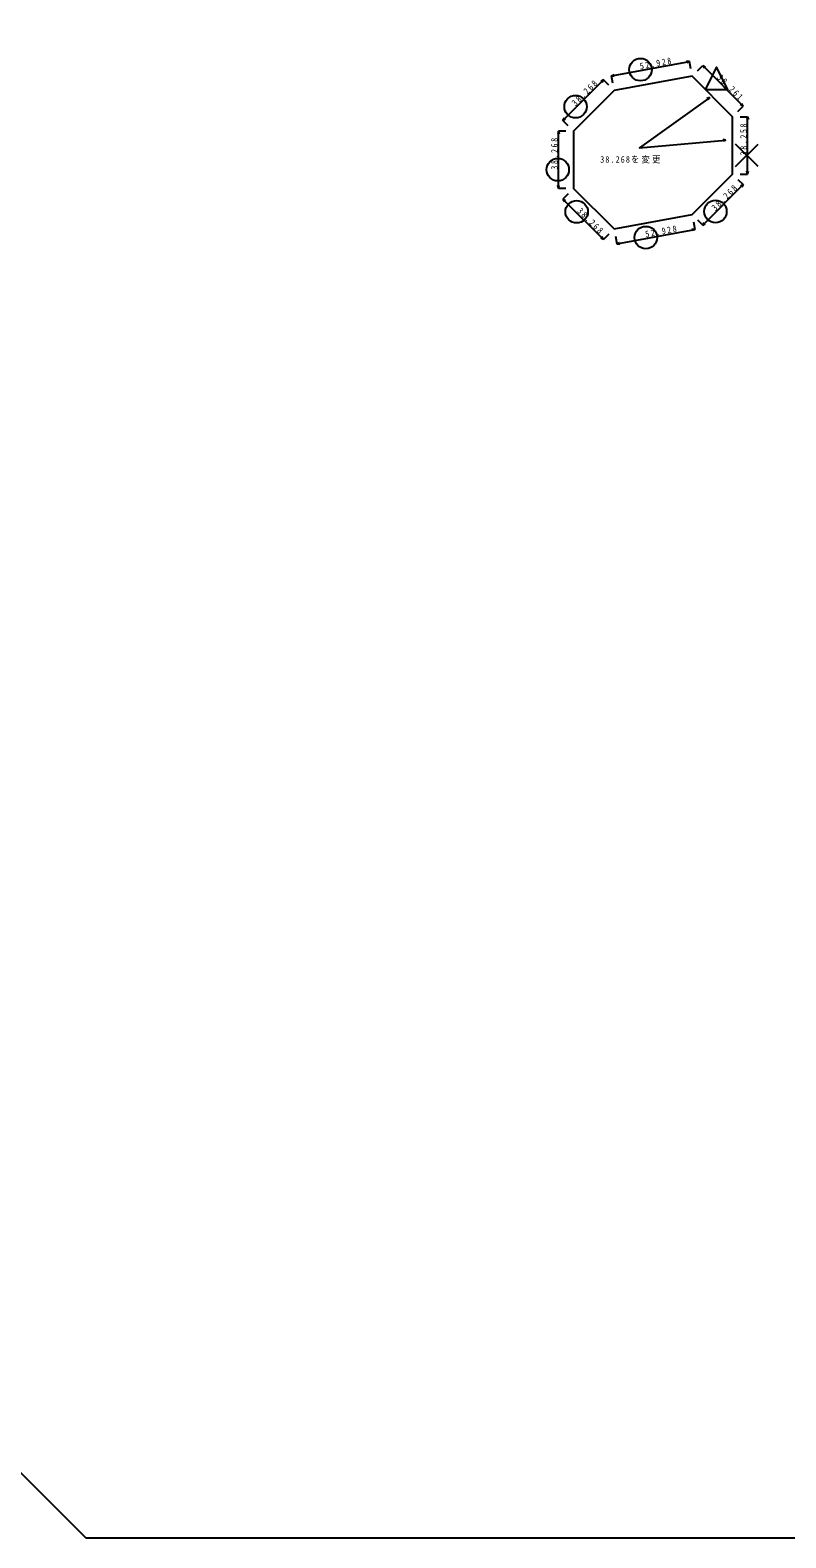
# Model space of a CAD drawing. Units: millimetres on the paper. Extents: x -925 to 923, y -923 to 925.
import ezdxf

# ---------------------------------------------------------------- set-up
doc = ezdxf.new("R2010")
doc.units = ezdxf.units.MM
doc.layers.add('0-0_元図', color=7, linetype='Continuous')
doc.layers.add('0-6_寸法', color=7, linetype='Continuous')
doc.styles.add('ＭＳ 明朝', font='')
doc.styles.get('ＭＳ 明朝').set_extended_font_data('MS Mincho')

msp = doc.modelspace()

# ---------------------------------------------------------------- linework, layer by layer
at = {"layer": '0-0_元図'}
msp.add_line((-31.183, -49.673), (20.874, -40.106), dxfattribs=at)
msp.add_lwpolyline([(-383.553, -923.01), (381.814, -923.01), (923.01, -381.814), (923.01, 383.553), (381.814, 924.749), (-383.553, 924.749), (-924.749, 383.553), (-924.749, -381.814)], close=True, dxfattribs=at)
for points in [[(20.874, 52.282), (-31.183, 42.715), (-58.242, 15.655), (-58.242, -22.613), (-31.183, -49.673)], [(20.874, -40.106), (47.933, -13.046), (47.933, 25.222), (20.874, 52.282)]]:
    msp.add_lwpolyline(points, dxfattribs=at)
at = {"layer": '0-6_寸法'}
for p, q in [((-32.99, 52.551), (19.066, 62.117)), ((19.066, 62.117), (17.072, 62.277)), ((19.066, 62.117), (17.26, 61.259)), ((19.97, 57.199), (19.066, 62.117)), ((-32.99, 52.551), (-31.184, 53.409)), ((-32.99, 52.551), (-30.996, 52.391)), ((-32.086, 47.633), (-32.99, 52.551)), ((24.409, 55.817), (27.945, 59.353)), ((27.945, 59.353), (55.004, 32.293)), ((27.945, 59.353), (29.677, 58.353)), ((27.945, 59.353), (28.945, 57.621)), ((-65.313, 22.726), (-38.254, 49.786)), ((-38.254, 49.786), (-39.986, 48.786)), ((-38.254, 49.786), (-39.254, 48.054)), ((-34.718, 46.251), (-38.254, 49.786)), ((32.629, 38.027), (30.756, 37.325)), ((32.629, 38.027), (31.358, 36.483)), ((51.469, 28.758), (55.004, 32.293)), ((55.004, 32.293), (53.272, 33.293)), ((55.004, 32.293), (54.004, 34.025)), ((-65.313, 22.726), (-64.313, 24.459)), ((-65.313, 22.726), (-63.581, 23.726)), ((-61.778, 19.191), (-65.313, 22.726)), ((52.933, 25.222), (57.933, 25.222)), ((57.933, 25.222), (57.416, 23.29)), ((57.933, -13.046), (57.933, 25.222)), ((57.933, 25.222), (58.451, 23.29)), ((-68.242, 15.655), (-68.76, 13.724)), ((-68.242, -22.613), (-68.242, 15.655)), ((-68.242, 15.655), (-67.725, 13.724)), ((-63.242, 15.655), (-68.242, 15.655)), ((43.471, 9.646), (41.501, 9.991)), ((43.471, 9.646), (41.592, 8.96)), ((27.945, -47.177), (55.004, -20.117)), ((51.469, -16.582), (55.004, -20.117)), ((52.933, -13.046), (57.933, -13.046)), ((55.004, -20.117), (53.272, -21.117)), ((55.004, -20.117), (54.004, -21.849)), ((57.933, -13.046), (57.416, -11.114)), ((57.933, -13.046), (58.451, -11.114)), ((-68.242, -22.613), (-68.76, -20.681)), ((-68.242, -22.613), (-67.725, -20.681)), ((-63.242, -22.613), (-68.242, -22.613)), ((-61.778, -26.148), (-65.313, -29.684)), ((-65.313, -29.684), (-38.254, -56.744)), ((-65.313, -29.684), (-63.581, -30.684)), ((-65.313, -29.684), (-64.313, -31.416)), ((-29.375, -59.508), (22.681, -49.941)), ((22.681, -49.941), (20.687, -49.781)), ((22.681, -49.941), (20.875, -50.8)), ((21.777, -45.024), (22.681, -49.941)), ((24.409, -43.642), (27.945, -47.177)), ((27.945, -47.177), (28.945, -45.445)), ((27.945, -47.177), (29.677, -46.177)), ((-38.254, -56.744), (-39.986, -55.744)), ((-38.254, -56.744), (-39.254, -55.012)), ((-34.718, -53.208), (-38.254, -56.744)), ((-30.279, -54.59), (-29.375, -59.508)), ((-29.375, -59.508), (-27.569, -58.65)), ((-29.375, -59.508), (-27.382, -59.668))]:
    msp.add_line(p, q, dxfattribs=at)
at = {"layer": '0-6_寸法', "color": 6}
for p, q in [((49.933, -8.037), (64.933, 6.963)), ((64.933, -8.037), (49.933, 6.963))]:
    msp.add_line(p, q, dxfattribs=at)
at = {"layer": '0-6_寸法', "color": 2}
msp.add_lwpolyline([(29.643, 43.361), (44.643, 43.361), (37.143, 58.361)], close=True, dxfattribs=at)
at = {"layer": '0-6_寸法'}
msp.add_lwpolyline([(32.629, 38.027), (-14.248, 4.544), (43.471, 9.646)], dxfattribs=at)
for centre in [(-13.568, 56.628), (-56.822, 31.925), (-68.742, -10.104), (-56.115, -38.176), (36.436, -37.978), (-9.953, -55.43)]:
    msp.add_circle(centre, 7.5, dxfattribs=at)
for points in [[(32.629, 38.027), (31.358, 36.483), (30.756, 37.325)], [(43.471, 9.646), (41.592, 8.96), (41.501, 9.991)]]:
    msp.add_solid(points, dxfattribs=at)

# ---------------------------------------------------------------- texts
at = {"layer": '0-6_寸法', "char_height": 4.399, "attachment_point": 7, "style": 'ＭＳ 明朝'}
for s, insert, rotation in [('\\T1.39;\\W0.85;52.928', (-13.568, 56.628), 10.413), ('\\T1.39;\\W0.85;38.261', (37.143, 50.861), 315), ('\\T1.39;\\W0.85;38.268', (-56.822, 31.925), 45), ('\\T1.39;\\W0.85;38.258', (57.433, -0.537), 90), ('\\T1.39;\\W0.85;38.268', (-68.742, -10.104), 90), ('\\T1.39;\\W0.85;38.268', (36.436, -37.978), 45), ('\\T1.39;\\W0.85;38.268', (-56.115, -38.176), 315), ('\\T1.39;\\W0.85;52.928', (-9.953, -55.43), 10.413)]:
    msp.add_mtext(s, dxfattribs=dict(at, insert=insert, rotation=rotation))
at = {"layer": '0-6_寸法', "insert": (-40.397, -5.98), "char_height": 4.399, "attachment_point": 7, "style": 'ＭＳ 明朝'}
msp.add_mtext('\\T1.27;\\W0.9;38.268を変更', dxfattribs=at)

doc.saveas('drawing.dxf')
